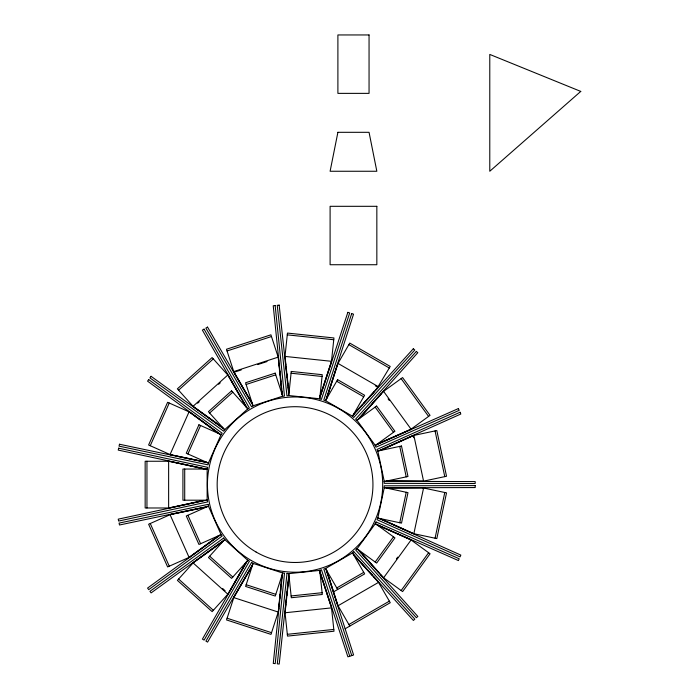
<?xml version="1.0" encoding="UTF-8"?>
<svg xmlns="http://www.w3.org/2000/svg" width="699" height="699" viewBox="0 0 699 699"><rect width="100%" height="100%" fill="white"/><g stroke="black" fill="none" stroke-linecap="round" stroke-linejoin="round"><path stroke-width="1.05" d="M281.942 575.443L278.237 612.053L233.789 597.61L252.313 565.823M278.796 608.113L278.473 611.345L270.985 634.386L226.537 619.943L234.025 596.902L252.54 565.107M279.015 605.963L279.451 601.656M279.775 598.423L280.212 594.115M280.43 591.966L280.753 588.733M281.085 585.5L281.522 581.192M281.846 577.968L282.178 574.735M284.93 357.163L287.455 333.074L333.939 337.958L331.405 362.047L320.238 395.966M285.332 608.785L285.804 604.486M286.031 602.337L286.389 599.104M286.739 595.88L287.21 591.572M287.446 589.423L287.909 585.124M288.145 582.966L288.617 578.667M289.045 576.186L285.061 612.761L331.536 607.877L320.028 572.927M399.749 522.747L406.233 492.271M435.066 538.213L444.782 492.498M326.398 399.094L337.634 364.057L349.745 343.078L390.217 366.442L376.656 389.028M326.774 398.447L338.01 363.41L378.482 386.774L353.755 414.026M319.976 396.254L331.483 361.304L285.009 356.42L288.993 392.995M150.241 445.726L169.254 403.035M187.909 453.966L200.578 425.508M246.118 562.258L227.848 594.194L193.116 562.922L222.972 541.41M246.625 561.699L228.346 593.643L212.138 611.642L177.406 580.371L193.614 562.372L223.47 540.851M375.18 562.031L393.493 536.823M396.42 558.877L397.705 557.12M401.156 590.524L428.618 552.717M359.181 418.43L369.998 406.32M371.44 404.712L375.765 399.863M377.207 398.255L381.54 393.406M359.068 418.797L383.585 391.353L411.056 429.169L377.381 444.005M353.379 414.673L354.839 413.074M356.289 411.466L362.108 405.053M363.559 403.454L368.653 397.845M370.103 396.237L374.472 391.431M178.577 390.182L213.3 358.91M197.616 403.218L199.232 401.759M218.621 384.31L220.229 382.851M209.63 413.03L232.784 392.183M218.761 535.644L189.08 557.383L170.067 514.691L206.091 507.177M219.442 535.338L189.761 557.077L167.629 566.933L148.625 524.241L170.757 514.385L202.535 507.754M382.982 391.798L402.572 377.556L430.042 415.363L410.444 429.605L376.778 444.442M336.761 587.929L363.742 572.35M333.283 592.009L364.642 573.905L352.523 552.926L325.542 568.505L337.661 589.484M348.888 624.522L389.369 601.149M345.14 628.768L390.26 602.713L378.15 581.734L373.79 576.92M379.566 450.672L413.118 435.582L436.814 430.54L446.53 476.255L422.834 481.296L386.04 481.148M380.3 450.523L413.852 435.425L423.568 481.139L386.774 480.999M349.753 656.23L321.444 569.755L319.592 570.367L347.901 656.833L353.589 654.972L325.664 568.383L323.812 568.977L351.737 655.575M227.044 350.968L271.492 336.525M278.744 361.086L278.42 357.853L270.932 334.821L226.485 349.255L233.973 372.296L241.207 369.946M257.748 364.572L267.044 361.549M246.118 384.476L275.747 374.847M203.54 500.423L168.634 507.981L168.634 461.253L204.597 469.038M204.283 500.423L169.385 507.981L145.156 507.981L145.156 461.253L169.385 461.253M204.658 507.317L206.773 506.871M291.125 595.95L322.108 592.7M287.324 634.316L333.799 629.432M386.783 488.138L423.577 487.989L413.86 533.704L380.308 518.614M287.272 334.856L333.746 339.74M291.072 373.222L322.056 376.481M206.065 462.056L170.049 454.542L189.053 411.851L218.743 433.59M171.788 455.066L173.911 455.512M176.026 455.949L206.755 462.354M422.851 487.841L446.539 492.874L436.823 538.588L413.135 533.555L379.574 518.457M170.442 461.48L205.34 469.038M246.17 584.722L275.799 594.351M227.096 618.231L271.535 632.674M376.805 524.696L410.479 539.532L430.077 553.774L402.607 591.581L383.008 577.348L380.85 574.919M377.416 525.141L411.082 539.977L383.611 577.785L359.103 550.34M170.731 454.848L148.599 444.992L167.611 402.301L189.744 412.148L219.425 433.896M348.845 344.633L389.317 368.006M375.284 385.796L378.107 387.421M336.708 381.235L363.698 396.814M222.929 427.805L193.081 406.294L227.813 375.022L246.083 406.958M222.553 427.727L193.579 406.853L177.371 388.845L212.103 357.573L228.311 375.581L246.581 407.517M209.665 556.186L232.819 577.033M222.693 588.549L225.113 590.734M178.612 579.034L213.344 610.306M353.423 554.482L359.242 560.895M360.701 562.494L365.787 568.104M367.246 569.711L372.331 575.321M353.799 555.128L378.526 582.381L338.054 605.745L326.817 570.707M358.491 549.903L361.374 553.136M362.825 554.744L367.15 559.593M368.591 561.201L378.683 572.498M401.121 378.613L428.592 416.421M388.085 398.832L389.369 400.588M375.153 407.106L393.467 432.314M252.26 403.384L233.737 371.588L278.185 357.145L281.889 393.755M233.973 372.296L252.496 404.092M349.788 626.077L337.678 605.098L326.442 570.061M187.926 515.268L200.604 543.726M150.268 523.507L169.272 566.199M320.291 573.206L331.116 606.103M435.058 430.916L444.774 476.631M413.118 435.582L413.572 437.705M399.741 446.39L406.215 476.858M285.393 361.462L285.751 364.695M285.978 366.844L286.45 371.143M286.686 373.301L287.158 377.6M287.394 379.749L287.857 384.057M288.215 387.281L288.678 391.589M331.457 607.134L333.991 631.223L287.507 636.107L284.982 612.018M279.076 364.319L279.399 367.543M279.722 370.776L280.159 375.083M280.491 378.316L280.815 381.54M281.033 383.699L281.575 389.081M281.793 391.23L282.125 394.463M184.711 469.038L184.711 500.196M146.956 461.253L146.956 507.981M384.205 481.366L384.197 483.315L475.18 483.525L475.189 481.576L384.205 481.366M282.579 572.927L273.274 663.438L275.214 663.639L284.519 573.128L282.579 572.927M291.256 371.44L288.731 395.529L319.714 398.779L322.248 374.69L291.256 371.44M287.009 573.381L277.293 663.84L279.224 664.05L288.94 573.591L287.009 573.381M337.897 132.312L330.103 171.255L376.84 171.255L369.055 132.312L337.897 132.312M119.468 444.241L119.066 446.145L208.101 464.861L208.503 462.956L119.468 444.241M384.293 487.605L377.818 518.081L401.514 523.114L407.989 492.646L384.293 487.605M118.647 448.19L118.236 450.086L207.184 469.204L207.594 467.308L118.647 448.19M351.684 313.589L323.768 400.178L325.62 400.78L353.545 314.183L351.684 313.589M253.099 563.394L245.611 586.435L275.24 596.064L282.728 573.023L253.099 563.394M347.849 312.348L319.539 398.814L321.391 399.417L349.701 312.951L347.849 312.348M376.001 521.97L375.214 523.752L458.422 560.572L459.208 558.789L376.001 521.97M198.935 424.774L186.266 453.232L208.398 463.088L221.067 434.629L198.935 424.774M377.81 517.907L377.006 519.689L460.047 556.876L460.842 555.102L377.81 517.907M247.734 560.222L202.422 639.113L204.108 640.083L249.421 561.192L247.734 560.222M337.608 379.671L325.498 400.649L352.479 416.228L364.59 395.25L337.608 379.671M251.588 562.424L205.917 641.123L207.603 642.093L253.274 563.403L251.588 562.424M151.063 376.307L149.918 377.888L223.645 431.196L224.79 429.623L151.063 376.307M375.354 523.638L357.04 548.846L376.639 563.088L394.952 537.88L375.354 523.638M148.704 379.583L147.559 381.156L221.041 434.795L222.186 433.223L148.704 379.583M416.351 351.405L355.616 419.155L357.067 420.457L417.792 352.707L416.351 351.405M224.676 539.523L208.459 557.522L231.614 578.37L247.822 560.362L224.676 539.523M413.345 348.714L352.313 416.185L353.755 417.495L414.787 350.016L413.345 348.714M353.799 551.66L352.357 552.97L413.389 620.45L414.839 619.139L353.799 551.66M231.579 390.846L208.424 411.694L224.632 429.702L247.787 408.854L231.579 390.846M357.102 548.689L355.651 549.982L416.377 617.733L417.827 616.439L357.102 548.689M580.764 91.412L489.781 171.255L489.781 54.426L580.764 91.412M221.059 534.429L147.576 588.077L148.721 589.65L222.212 536.002L221.059 534.429M376.604 406.058L357.006 420.291L375.319 445.499L394.918 431.257L376.604 406.058M223.689 538.02L149.962 591.328L151.098 592.909L224.825 539.593L223.689 538.02M207.551 327.106L205.864 328.076L251.535 406.774L253.221 405.796L207.551 327.106M204.064 329.133L202.378 330.103L247.691 409.002L249.377 408.033L204.064 329.133M460.029 412.253L376.997 449.448L377.792 451.222L460.824 414.026L460.029 412.253M208.416 506.146L186.284 515.993L198.962 544.46L221.085 534.604L208.416 506.146M458.387 408.574L375.188 445.385L375.975 447.168L459.173 410.348L458.387 408.574M275.196 373.135L245.559 382.764L253.047 405.804L282.676 396.176L275.196 373.135M207.184 500.03L118.236 519.147L118.647 521.052L207.594 501.934L207.184 500.03M401.497 446.014L377.81 451.047L384.284 481.524L407.98 476.491L401.497 446.014M208.127 504.372L119.092 523.088L119.485 524.993L208.529 506.277L208.127 504.372M279.172 305.131L277.241 305.332L286.957 395.8L288.888 395.59L279.172 305.131M319.766 570.393L288.783 573.652L291.308 597.741L322.3 594.482L319.766 570.393M275.161 305.568L273.23 305.76L282.536 396.272L284.467 396.071L275.161 305.568M475.189 485.604L384.205 485.814L384.214 487.762L475.198 487.553L475.189 485.604M369.055 34.95L337.897 34.95L337.897 93.369L369.055 93.369L369.055 34.95M376.84 206.31L330.103 206.31L330.103 264.729L376.84 264.729L376.84 206.31M207.14 469.038L182.92 469.038L182.92 500.196L207.14 500.196L207.14 469.038M251.247 560.476A87.628 87.628 0 0 0 382.685 484.59A87.628 87.628 0 0 0 251.247 408.705A87.628 87.628 0 0 0 251.247 560.476M256.114 552.044A77.886 77.886 0 0 0 372.943 484.59A77.886 77.886 0 0 0 256.114 417.137A77.886 77.886 0 0 0 256.114 552.044"/></g></svg>
